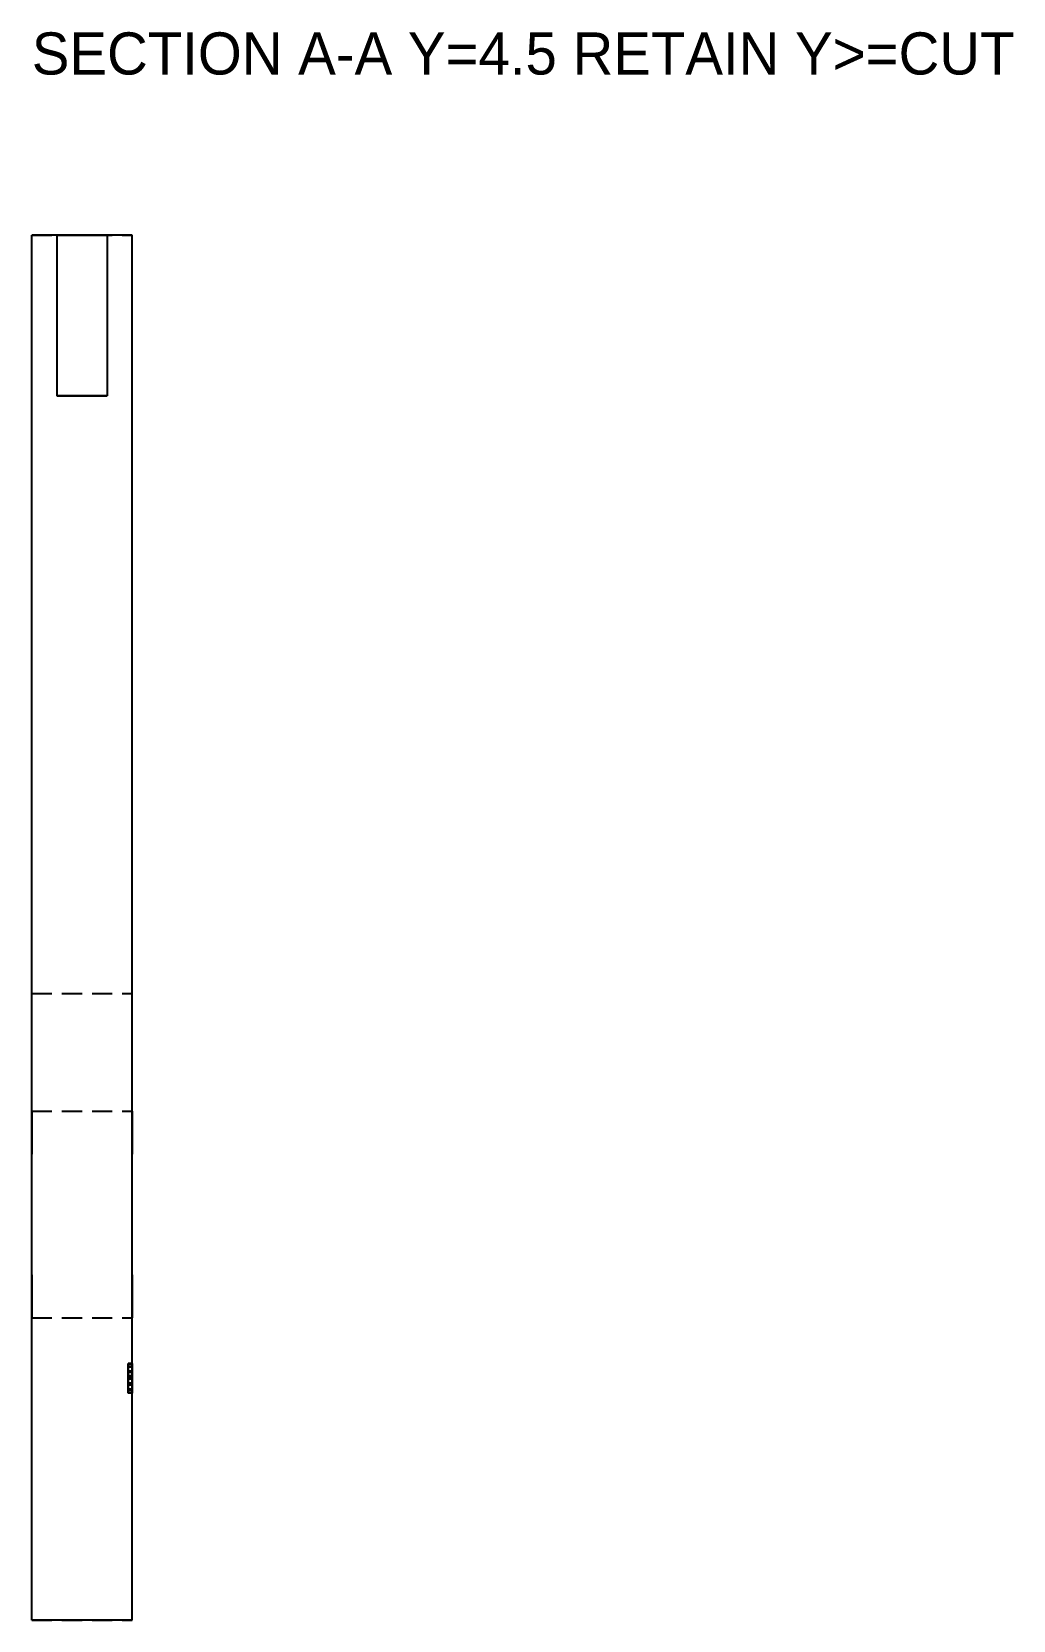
# Model space of a CAD drawing. Header units: millimetres. Extents: x -120 to 215, y -119 to 83.
# Drawn here: x -108.2 to -59.3, y -109 to -29.9 of the extents above; entities that cross this region are included whole.
import ezdxf

# ---------------------------------------------------------------- set-up
doc = ezdxf.new("R2010")
doc.units = ezdxf.units.MM
doc.linetypes.add('DASHED', pattern=[1.5, 1, -0.5])
for name, color, linetype in [('ANNOTATION', 7, 'Continuous'), ('HIDDEN', 8, 'DASHED'), ('VISIBLE', 7, 'Continuous')]:
    doc.layers.add(name, color=color, linetype=linetype)

msp = doc.modelspace()

# ---------------------------------------------------------------- linework, layer by layer
at = {"layer": 'HIDDEN'}
for points in [[(-108.2, -77.78567), (-108.2, -40)], [(-108.2, -40), (-103.2, -40)], [(-106.95, -40), (-106.91866, -40), (-106.82621, -40), (-106.67729, -40), (-106.47936, -40), (-106.24235, -40), (-105.97815, -40), (-105.7, -40), (-105.42185, -40), (-105.15765, -40), (-104.92064, -40), (-104.72271, -40), (-104.57379, -40), (-104.48134, -40), (-104.45, -40)], [(-104.45, -40), (-104.48134, -40), (-104.57379, -40), (-104.72271, -40), (-104.92064, -40), (-105.15765, -40), (-105.42185, -40), (-105.7, -40), (-105.97815, -40), (-106.24235, -40), (-106.47936, -40), (-106.67729, -40), (-106.82621, -40), (-106.91866, -40), (-106.95, -40)], [(-106.95, -40), (-106.95, -48)], [(-104.45, -40), (-104.45, -48)], [(-103.2, -77.78567), (-103.2, -40)], [(-106.95, -48), (-106.91866, -48), (-106.82621, -48), (-106.67729, -48), (-106.47936, -48), (-106.24235, -48), (-105.97815, -48), (-105.7, -48), (-105.42185, -48), (-105.15765, -48), (-104.92064, -48), (-104.72271, -48), (-104.57379, -48), (-104.48134, -48), (-104.45, -48)], [(-106.95, -48), (-106.91866, -48), (-106.82621, -48), (-106.67729, -48), (-106.47936, -48), (-106.24235, -48), (-105.97815, -48), (-105.7, -48), (-105.42185, -48), (-105.15765, -48), (-104.92064, -48), (-104.72271, -48), (-104.57379, -48), (-104.48134, -48), (-104.45, -48)], [(-104.45, -48), (-104.48134, -48), (-104.57379, -48), (-104.72271, -48), (-104.92064, -48), (-105.15765, -48), (-105.42185, -48), (-105.7, -48), (-105.97815, -48), (-106.24235, -48), (-106.47936, -48), (-106.67729, -48), (-106.82621, -48), (-106.91866, -48), (-106.95, -48)], [(-108.2, -109), (-108.2, -77.78567)], [(-108.2, -77.78567), (-103.2, -77.78567)], [(-108.2, -77.78567), (-103.2, -77.78567)], [(-103.2, -109), (-103.2, -77.78567)], [(-108.2, -85.78567), (-108.2, -85.54495), (-108.2, -85.30725), (-108.2, -85.07557), (-108.2, -84.85282), (-108.2, -84.6418), (-108.2, -84.44517), (-108.2, -84.26539), (-108.2, -84.10473), (-108.2, -83.96521), (-108.2, -83.84859), (-108.2, -83.75632), (-108.2, -83.68958), (-108.2, -83.64919), (-108.2, -83.63567)], [(-108.2, -83.63567), (-108.2, -83.64919), (-108.2, -83.68958), (-108.2, -83.75632), (-108.2, -83.84859), (-108.2, -83.96521), (-108.2, -84.10473), (-108.2, -84.26539), (-108.2, -84.44517), (-108.2, -84.6418), (-108.2, -84.85282), (-108.2, -85.07557), (-108.2, -85.30725), (-108.2, -85.54495), (-108.2, -85.78567)], [(-108.2, -83.63567), (-103.2, -83.63567)], [(-103.2, -85.78567), (-103.2, -85.54495), (-103.2, -85.30725), (-103.2, -85.07557), (-103.2, -84.85282), (-103.2, -84.6418), (-103.2, -84.44517), (-103.2, -84.26539), (-103.2, -84.10473), (-103.2, -83.96521), (-103.2, -83.84859), (-103.2, -83.75632), (-103.2, -83.68958), (-103.2, -83.64919), (-103.2, -83.63567)], [(-103.2, -83.63567), (-103.2, -83.64919), (-103.2, -83.68958), (-103.2, -83.75632), (-103.2, -83.84859), (-103.2, -83.96521), (-103.2, -84.10473), (-103.2, -84.26539), (-103.2, -84.44517), (-103.2, -84.6418), (-103.2, -84.85282), (-103.2, -85.07557), (-103.2, -85.30725), (-103.2, -85.54495), (-103.2, -85.78567)], [(-108.2, -91.78567), (-108.2, -85.78567)], [(-108.2, -91.78567), (-108.2, -85.78567)], [(-103.2, -91.78567), (-103.2, -85.78567)], [(-103.2, -91.78567), (-103.2, -85.78567)], [(-108.2, -91.78567), (-108.2, -92.0264), (-108.2, -92.26409), (-108.2, -92.49577), (-108.2, -92.71852), (-108.2, -92.92954), (-108.2, -93.12617), (-108.2, -93.30595), (-108.2, -93.46661), (-108.2, -93.60613), (-108.2, -93.72275), (-108.2, -93.81502), (-108.2, -93.88177), (-108.2, -93.92215), (-108.2, -93.93567)], [(-108.2, -93.93567), (-108.2, -93.92215), (-108.2, -93.88177), (-108.2, -93.81502), (-108.2, -93.72275), (-108.2, -93.60613), (-108.2, -93.46661), (-108.2, -93.30595), (-108.2, -93.12617), (-108.2, -92.92954), (-108.2, -92.71852), (-108.2, -92.49577), (-108.2, -92.26409), (-108.2, -92.0264), (-108.2, -91.78567)], [(-103.2, -91.78567), (-103.2, -92.0264), (-103.2, -92.26409), (-103.2, -92.49577), (-103.2, -92.71852), (-103.2, -92.92954), (-103.2, -93.12617), (-103.2, -93.30595), (-103.2, -93.46661), (-103.2, -93.60613), (-103.2, -93.72275), (-103.2, -93.81502), (-103.2, -93.88177), (-103.2, -93.92215), (-103.2, -93.93567)], [(-103.2, -93.93567), (-103.2, -93.92215), (-103.2, -93.88177), (-103.2, -93.81502), (-103.2, -93.72275), (-103.2, -93.60613), (-103.2, -93.46661), (-103.2, -93.30595), (-103.2, -93.12617), (-103.2, -92.92954), (-103.2, -92.71852), (-103.2, -92.49577), (-103.2, -92.26409), (-103.2, -92.0264), (-103.2, -91.78567)], [(-108.2, -93.93567), (-103.2, -93.93567)], [(-103.4, -96.25342), (-103.4, -96.23206), (-103.4, -96.2168), (-103.4, -96.20764), (-103.4, -96.20459)], [(-103.2, -96.20459), (-103.4, -96.20459)], [(-103.4, -96.20459), (-103.4, -96.20779), (-103.4, -96.21741), (-103.4, -96.23343), (-103.4, -96.25586)], [(-103.2, -96.22314), (-103.4, -96.22314)], [(-103.4, -96.22314), (-103.4, -96.22629), (-103.4, -96.23572), (-103.4, -96.25143), (-103.4, -96.27344)], [(-103.4, -96.32031), (-103.4, -96.29754), (-103.4, -96.2778), (-103.4, -96.2611), (-103.4, -96.24744), (-103.4, -96.23681), (-103.4, -96.22922), (-103.4, -96.22466), (-103.4, -96.22314)], [(-103.2, -96.22314), (-103.4, -96.22314)], [(-103.4, -96.22314), (-103.4, -96.22493), (-103.4, -96.23029), (-103.4, -96.23921), (-103.4, -96.25171), (-103.4, -96.26778), (-103.4, -96.28741), (-103.4, -96.31062), (-103.4, -96.3374)], [(-103.4, -96.3291), (-103.4, -96.30427), (-103.4, -96.28275), (-103.4, -96.26453), (-103.4, -96.24963), (-103.4, -96.23804), (-103.4, -96.22977), (-103.4, -96.2248), (-103.4, -96.22314)], [(-103.2, -96.22314), (-103.4, -96.22314)], [(-103.4, -96.22314), (-103.4, -96.22493), (-103.4, -96.23029), (-103.4, -96.23921), (-103.4, -96.25171), (-103.4, -96.26778), (-103.4, -96.28741), (-103.4, -96.31062), (-103.4, -96.3374)], [(-103.4, -96.3291), (-103.4, -96.30427), (-103.4, -96.28275), (-103.4, -96.26453), (-103.4, -96.24963), (-103.4, -96.23804), (-103.4, -96.22977), (-103.4, -96.2248), (-103.4, -96.22314)], [(-103.4, -96.229), (-103.4, -96.81689)], [(-103.4, -96.81689), (-103.4, -96.229)], [(-103.4, -96.229), (-103.4, -96.81689)], [(-103.2, -96.229), (-103.4, -96.229)], [(-103.2, -96.229), (-103.4, -96.229)], [(-103.2, -96.229), (-103.4, -96.229)], [(-103.4, -97.66064), (-103.4, -96.229)], [(-103.2, -96.229), (-103.4, -96.229)], [(-103.2, -96.229), (-103.4, -96.229)], [(-103.4, -96.229), (-103.4, -96.23029), (-103.4, -96.23413), (-103.4, -96.24054), (-103.4, -96.24951)], [(-103.4, -96.24951), (-103.4, -96.26654), (-103.4, -96.28931), (-103.4, -96.31781), (-103.4, -96.35205)], [(-103.4, -96.39648), (-103.4, -96.3522), (-103.4, -96.3136), (-103.4, -96.28067), (-103.4, -96.25342)], [(-103.4, -96.25586), (-103.4, -96.28452), (-103.4, -96.31921), (-103.4, -96.35995), (-103.4, -96.40674)], [(-103.4, -96.27344), (-103.4, -96.30087), (-103.4, -96.33289), (-103.4, -96.36948), (-103.4, -96.41064)], [(-103.4, -96.59424), (-103.4, -96.55129), (-103.4, -96.51083), (-103.4, -96.47286), (-103.4, -96.43738), (-103.4, -96.40438), (-103.4, -96.37387), (-103.4, -96.34585), (-103.4, -96.32031)], [(-103.4, -96.63721), (-103.4, -96.58817), (-103.4, -96.54214), (-103.4, -96.49912), (-103.4, -96.45911), (-103.4, -96.4221), (-103.4, -96.38809), (-103.4, -96.35709), (-103.4, -96.3291)], [(-103.4, -96.63721), (-103.4, -96.58817), (-103.4, -96.54214), (-103.4, -96.49912), (-103.4, -96.45911), (-103.4, -96.4221), (-103.4, -96.38809), (-103.4, -96.35709), (-103.4, -96.3291)], [(-103.4, -96.3374), (-103.4, -96.39795), (-103.4, -96.46533), (-103.4, -96.53955), (-103.4, -96.62061)], [(-103.4, -96.3374), (-103.4, -96.39795), (-103.4, -96.46533), (-103.4, -96.53955), (-103.4, -96.62061)], [(-103.4, -96.35205), (-103.4, -96.40323), (-103.4, -96.46106), (-103.4, -96.52554), (-103.4, -96.59668)], [(-103.4, -96.43115), (-103.4, -96.40338), (-103.4, -96.38355), (-103.4, -96.37164), (-103.4, -96.36768)], [(-103.2, -96.36768), (-103.4, -96.36768)], [(-103.4, -96.36768), (-103.4, -96.36868), (-103.4, -96.3717), (-103.4, -96.37674), (-103.4, -96.38379), (-103.4, -96.39285), (-103.4, -96.40393), (-103.4, -96.41702), (-103.4, -96.43213)], [(-103.4, -96.44043), (-103.4, -96.42361), (-103.4, -96.40903), (-103.4, -96.39669), (-103.4, -96.3866), (-103.4, -96.37875), (-103.4, -96.37314), (-103.4, -96.36977), (-103.4, -96.36865)], [(-103.2, -96.36865), (-103.4, -96.36865)], [(-103.4, -96.36865), (-103.4, -96.36984), (-103.4, -96.37341), (-103.4, -96.37936), (-103.4, -96.3877), (-103.4, -96.39841), (-103.4, -96.4115), (-103.4, -96.42697), (-103.4, -96.44482)], [(-103.4, -96.44043), (-103.4, -96.42361), (-103.4, -96.40903), (-103.4, -96.39669), (-103.4, -96.3866), (-103.4, -96.37875), (-103.4, -96.37314), (-103.4, -96.36977), (-103.4, -96.36865)], [(-103.2, -96.36865), (-103.4, -96.36865)], [(-103.4, -96.36865), (-103.4, -96.36984), (-103.4, -96.37341), (-103.4, -96.37936), (-103.4, -96.3877), (-103.4, -96.39841), (-103.4, -96.4115), (-103.4, -96.42697), (-103.4, -96.44482)], [(-103.2, -96.37158), (-103.4, -96.37158)], [(-103.4, -96.37158), (-103.4, -96.37552), (-103.4, -96.38733), (-103.4, -96.40701), (-103.4, -96.43457)], [(-103.4, -96.44092), (-103.4, -96.42467), (-103.4, -96.41058), (-103.4, -96.39867), (-103.4, -96.38892), (-103.4, -96.38133), (-103.4, -96.37592), (-103.4, -96.37267), (-103.4, -96.37158)], [(-103.4, -96.59912), (-103.4, -96.49426), (-103.4, -96.39648)], [(-103.4, -96.39795), (-103.4, -97.4917)], [(-103.4, -96.42725), (-103.4, -96.41443), (-103.4, -96.40527), (-103.4, -96.39978), (-103.4, -96.39795)], [(-103.2, -96.39795), (-103.4, -96.39795)], [(-103.2, -96.39795), (-103.4, -96.39795)], [(-103.4, -96.40674), (-103.4, -96.45819), (-103.4, -96.51294), (-103.4, -96.57098), (-103.4, -96.63232)], [(-103.4, -96.41064), (-103.4, -96.50024), (-103.4, -96.59521)], [(-103.4, -96.58887), (-103.4, -96.55996), (-103.4, -96.53354), (-103.4, -96.50961), (-103.4, -96.48816), (-103.4, -96.4692), (-103.4, -96.45273), (-103.4, -96.43874), (-103.4, -96.42725)], [(-103.4, -96.59131), (-103.4, -96.54504), (-103.4, -96.50293), (-103.4, -96.46497), (-103.4, -96.43115)], [(-103.4, -96.43213), (-103.4, -96.44925), (-103.4, -96.46838), (-103.4, -96.48953), (-103.4, -96.5127), (-103.4, -96.53787), (-103.4, -96.56506), (-103.4, -96.59427), (-103.4, -96.62549)], [(-103.4, -96.43457), (-103.4, -96.46768), (-103.4, -96.50403), (-103.4, -96.54361), (-103.4, -96.58643)], [(-103.4, -96.6167), (-103.4, -96.5665), (-103.4, -96.52039), (-103.4, -96.47836), (-103.4, -96.44043)], [(-103.4, -96.6167), (-103.4, -96.5665), (-103.4, -96.52039), (-103.4, -96.47836), (-103.4, -96.44043)], [(-103.4, -96.646), (-103.4, -96.6131), (-103.4, -96.58228), (-103.4, -96.55353), (-103.4, -96.52686), (-103.4, -96.50226), (-103.4, -96.47974), (-103.4, -96.45929), (-103.4, -96.44092)], [(-103.4, -96.44482), (-103.4, -96.48657), (-103.4, -96.53564), (-103.4, -96.59204), (-103.4, -96.65576)], [(-103.4, -96.44482), (-103.4, -96.48657), (-103.4, -96.53564), (-103.4, -96.59204), (-103.4, -96.65576)], [(-103.2, -96.25342), (-103.2, -96.23206), (-103.2, -96.2168), (-103.2, -96.20764), (-103.2, -96.20459)], [(-103.2, -96.20459), (-103.2, -96.20779), (-103.2, -96.21741), (-103.2, -96.23343), (-103.2, -96.25586)], [(-103.2, -96.22314), (-103.2, -96.22629), (-103.2, -96.23572), (-103.2, -96.25143), (-103.2, -96.27344)], [(-103.2, -96.32031), (-103.2, -96.29754), (-103.2, -96.2778), (-103.2, -96.2611), (-103.2, -96.24744), (-103.2, -96.23681), (-103.2, -96.22922), (-103.2, -96.22466), (-103.2, -96.22314)], [(-103.2, -96.22314), (-103.2, -96.22493), (-103.2, -96.23029), (-103.2, -96.23921), (-103.2, -96.25171), (-103.2, -96.26778), (-103.2, -96.28741), (-103.2, -96.31062), (-103.2, -96.3374)], [(-103.2, -96.3291), (-103.2, -96.30427), (-103.2, -96.28275), (-103.2, -96.26453), (-103.2, -96.24963), (-103.2, -96.23804), (-103.2, -96.22977), (-103.2, -96.2248), (-103.2, -96.22314)], [(-103.2, -96.22314), (-103.2, -96.22493), (-103.2, -96.23029), (-103.2, -96.23921), (-103.2, -96.25171), (-103.2, -96.26778), (-103.2, -96.28741), (-103.2, -96.31062), (-103.2, -96.3374)], [(-103.2, -96.3291), (-103.2, -96.30427), (-103.2, -96.28275), (-103.2, -96.26453), (-103.2, -96.24963), (-103.2, -96.23804), (-103.2, -96.22977), (-103.2, -96.2248), (-103.2, -96.22314)], [(-103.2, -96.229), (-103.2, -96.81689)], [(-103.2, -96.81689), (-103.2, -96.229)], [(-103.2, -97.66064), (-103.2, -96.229)], [(-103.2, -96.229), (-103.2, -96.23029), (-103.2, -96.23413), (-103.2, -96.24054), (-103.2, -96.24951)], [(-103.2, -96.24951), (-103.2, -96.26654), (-103.2, -96.28931), (-103.2, -96.31781), (-103.2, -96.35205)], [(-103.2, -96.39648), (-103.2, -96.3522), (-103.2, -96.3136), (-103.2, -96.28067), (-103.2, -96.25342)], [(-103.2, -96.25586), (-103.2, -96.28452), (-103.2, -96.31921), (-103.2, -96.35995), (-103.2, -96.40674)], [(-103.2, -96.27344), (-103.2, -96.30087), (-103.2, -96.33289), (-103.2, -96.36948), (-103.2, -96.41064)], [(-103.2, -96.59424), (-103.2, -96.55129), (-103.2, -96.51083), (-103.2, -96.47286), (-103.2, -96.43738), (-103.2, -96.40438), (-103.2, -96.37387), (-103.2, -96.34585), (-103.2, -96.32031)], [(-103.2, -96.63721), (-103.2, -96.58817), (-103.2, -96.54214), (-103.2, -96.49912), (-103.2, -96.45911), (-103.2, -96.4221), (-103.2, -96.38809), (-103.2, -96.35709), (-103.2, -96.3291)], [(-103.2, -96.63721), (-103.2, -96.58817), (-103.2, -96.54214), (-103.2, -96.49912), (-103.2, -96.45911), (-103.2, -96.4221), (-103.2, -96.38809), (-103.2, -96.35709), (-103.2, -96.3291)], [(-103.2, -96.3374), (-103.2, -96.39795), (-103.2, -96.46533), (-103.2, -96.53955), (-103.2, -96.62061)], [(-103.2, -96.3374), (-103.2, -96.39795), (-103.2, -96.46533), (-103.2, -96.53955), (-103.2, -96.62061)], [(-103.2, -96.35205), (-103.2, -96.40323), (-103.2, -96.46106), (-103.2, -96.52554), (-103.2, -96.59668)], [(-103.2, -96.43115), (-103.2, -96.40338), (-103.2, -96.38355), (-103.2, -96.37164), (-103.2, -96.36768)], [(-103.2, -96.36768), (-103.2, -96.36868), (-103.2, -96.3717), (-103.2, -96.37674), (-103.2, -96.38379), (-103.2, -96.39285), (-103.2, -96.40393), (-103.2, -96.41702), (-103.2, -96.43213)], [(-103.2, -96.44043), (-103.2, -96.42361), (-103.2, -96.40903), (-103.2, -96.39669), (-103.2, -96.3866), (-103.2, -96.37875), (-103.2, -96.37314), (-103.2, -96.36977), (-103.2, -96.36865)], [(-103.2, -96.36865), (-103.2, -96.36984), (-103.2, -96.37341), (-103.2, -96.37936), (-103.2, -96.3877), (-103.2, -96.39841), (-103.2, -96.4115), (-103.2, -96.42697), (-103.2, -96.44482)], [(-103.2, -96.44043), (-103.2, -96.42361), (-103.2, -96.40903), (-103.2, -96.39669), (-103.2, -96.3866), (-103.2, -96.37875), (-103.2, -96.37314), (-103.2, -96.36977), (-103.2, -96.36865)], [(-103.2, -96.36865), (-103.2, -96.36984), (-103.2, -96.37341), (-103.2, -96.37936), (-103.2, -96.3877), (-103.2, -96.39841), (-103.2, -96.4115), (-103.2, -96.42697), (-103.2, -96.44482)], [(-103.2, -96.37158), (-103.2, -96.37552), (-103.2, -96.38733), (-103.2, -96.40701), (-103.2, -96.43457)], [(-103.2, -96.44092), (-103.2, -96.42467), (-103.2, -96.41058), (-103.2, -96.39867), (-103.2, -96.38892), (-103.2, -96.38133), (-103.2, -96.37592), (-103.2, -96.37267), (-103.2, -96.37158)], [(-103.2, -96.59912), (-103.2, -96.49426), (-103.2, -96.39648)], [(-103.2, -96.39795), (-103.2, -97.4917)], [(-103.2, -96.42725), (-103.2, -96.41443), (-103.2, -96.40527), (-103.2, -96.39978), (-103.2, -96.39795)], [(-103.2, -96.40674), (-103.2, -96.45819), (-103.2, -96.51294), (-103.2, -96.57098), (-103.2, -96.63232)], [(-103.2, -96.41064), (-103.2, -96.50024), (-103.2, -96.59521)], [(-103.2, -96.58887), (-103.2, -96.55996), (-103.2, -96.53354), (-103.2, -96.50961), (-103.2, -96.48816), (-103.2, -96.4692), (-103.2, -96.45273), (-103.2, -96.43874), (-103.2, -96.42725)], [(-103.2, -96.59131), (-103.2, -96.54504), (-103.2, -96.50293), (-103.2, -96.46497), (-103.2, -96.43115)], [(-103.2, -96.43213), (-103.2, -96.44925), (-103.2, -96.46838), (-103.2, -96.48953), (-103.2, -96.5127), (-103.2, -96.53787), (-103.2, -96.56506), (-103.2, -96.59427), (-103.2, -96.62549)], [(-103.2, -96.43457), (-103.2, -96.46768), (-103.2, -96.50403), (-103.2, -96.54361), (-103.2, -96.58643)], [(-103.2, -96.6167), (-103.2, -96.5665), (-103.2, -96.52039), (-103.2, -96.47836), (-103.2, -96.44043)], [(-103.2, -96.6167), (-103.2, -96.5665), (-103.2, -96.52039), (-103.2, -96.47836), (-103.2, -96.44043)], [(-103.2, -96.646), (-103.2, -96.6131), (-103.2, -96.58228), (-103.2, -96.55353), (-103.2, -96.52686), (-103.2, -96.50226), (-103.2, -96.47974), (-103.2, -96.45929), (-103.2, -96.44092)], [(-103.2, -96.44482), (-103.2, -96.48657), (-103.2, -96.53564), (-103.2, -96.59204), (-103.2, -96.65576)], [(-103.2, -96.44482), (-103.2, -96.48657), (-103.2, -96.53564), (-103.2, -96.59204), (-103.2, -96.65576)], [(-103.4, -96.58643), (-103.4, -96.62329), (-103.4, -96.65674), (-103.4, -96.68677), (-103.4, -96.71338)], [(-103.4, -96.93408), (-103.4, -96.87955), (-103.4, -96.82828), (-103.4, -96.78025), (-103.4, -96.73547), (-103.4, -96.69395), (-103.4, -96.65567), (-103.4, -96.62064), (-103.4, -96.58887)], [(-103.4, -96.77197), (-103.4, -96.73871), (-103.4, -96.69751), (-103.4, -96.64838), (-103.4, -96.59131)], [(-103.2, -96.59424), (-103.4, -96.59424)], [(-103.4, -96.62549), (-103.4, -96.59424)], [(-103.4, -96.59521), (-103.4, -96.64056), (-103.4, -96.68384), (-103.4, -96.72504), (-103.4, -96.76416)], [(-103.4, -96.59668), (-103.4, -96.6738), (-103.4, -96.75623), (-103.4, -96.84396), (-103.4, -96.93701)], [(-103.4, -96.77734), (-103.4, -96.73636), (-103.4, -96.69299), (-103.4, -96.64725), (-103.4, -96.59912)], [(-103.4, -96.82813), (-103.4, -96.71936), (-103.4, -96.6167)], [(-103.4, -96.82813), (-103.4, -96.71936), (-103.4, -96.6167)], [(-103.4, -96.62061), (-103.4, -96.78955)], [(-103.4, -96.62061), (-103.4, -96.78955)], [(-103.2, -96.62549), (-103.4, -96.62549)], [(-103.2, -96.63232), (-103.4, -96.63232)], [(-103.4, -96.63232), (-103.4, -96.646)], [(-103.2, -96.63721), (-103.4, -96.63721)], [(-103.4, -96.65576), (-103.4, -96.63721)], [(-103.2, -96.63721), (-103.4, -96.63721)], [(-103.4, -96.65576), (-103.4, -96.63721)], [(-103.2, -96.646), (-103.4, -96.646)], [(-103.2, -96.65576), (-103.4, -96.65576)], [(-103.2, -96.65576), (-103.4, -96.65576)], [(-103.4, -96.71338), (-103.4, -96.81543)], [(-103.4, -96.76416), (-103.4, -96.80029), (-103.4, -96.83252), (-103.4, -96.86084), (-103.4, -96.88525)], [(-103.4, -96.83057), (-103.4, -96.8269), (-103.4, -96.81592), (-103.4, -96.79761), (-103.4, -96.77197)], [(-103.4, -96.91064), (-103.4, -96.88217), (-103.4, -96.85046), (-103.4, -96.81552), (-103.4, -96.77734)], [(-103.4, -96.78955), (-103.4, -96.87476), (-103.4, -96.96436)], [(-103.4, -96.78955), (-103.4, -96.87476), (-103.4, -96.96436)], [(-103.4, -96.81543), (-103.4, -96.86438), (-103.4, -96.90674)], [(-103.2, -96.81689), (-103.4, -96.81689)], [(-103.4, -97.13135), (-103.4, -97.08474), (-103.4, -97.04062), (-103.4, -96.99899), (-103.4, -96.95984), (-103.4, -96.92318), (-103.4, -96.88901), (-103.4, -96.85732), (-103.4, -96.82813)], [(-103.4, -97.13135), (-103.4, -97.08474), (-103.4, -97.04062), (-103.4, -96.99899), (-103.4, -96.95984), (-103.4, -96.92318), (-103.4, -96.88901), (-103.4, -96.85732), (-103.4, -96.82813)], [(-103.4, -96.98291), (-103.4, -96.82861)], [(-103.2, -96.82861), (-103.4, -96.82861)], [(-103.4, -96.82861), (-103.4, -96.83057)], [(-103.2, -96.83057), (-103.4, -96.83057)], [(-103.2, -96.88525), (-103.4, -96.88525)], [(-103.4, -96.88525), (-103.4, -96.90384), (-103.4, -96.9303), (-103.4, -96.96463), (-103.4, -97.00684)], [(-103.4, -96.90674), (-103.4, -96.93747), (-103.4, -96.97205), (-103.4, -97.01047), (-103.4, -97.05273)], [(-103.4, -97), (-103.4, -96.95398), (-103.4, -96.91064)], [(-103.4, -97.20996), (-103.4, -97.15006), (-103.4, -97.08411), (-103.4, -97.01212), (-103.4, -96.93408)], [(-103.4, -96.93701), (-103.4, -97.01624), (-103.4, -97.09082), (-103.4, -97.16077), (-103.4, -97.22607)], [(-103.4, -97.04199), (-103.4, -97.02357), (-103.4, -97.0076), (-103.4, -96.99409), (-103.4, -96.98303), (-103.4, -96.97443), (-103.4, -96.96829), (-103.4, -96.96461), (-103.4, -96.96338)], [(-103.2, -96.96338), (-103.4, -96.96338)], [(-103.4, -96.96338), (-103.4, -96.9646), (-103.4, -96.96826), (-103.4, -96.97437), (-103.4, -96.98291)], [(-103.4, -96.96436), (-103.4, -96.98837), (-103.4, -97.01453), (-103.4, -97.04282), (-103.4, -97.07324), (-103.4, -97.1058), (-103.4, -97.1405), (-103.4, -97.17734), (-103.4, -97.21631)], [(-103.4, -96.96436), (-103.4, -96.98837), (-103.4, -97.01453), (-103.4, -97.04282), (-103.4, -97.07324), (-103.4, -97.1058), (-103.4, -97.1405), (-103.4, -97.17734), (-103.4, -97.21631)], [(-103.2, -96.98291), (-103.4, -96.98291)], [(-103.4, -96.98584), (-103.4, -97.66064)], [(-103.4, -97.66064), (-103.4, -96.98584)], [(-103.4, -96.98584), (-103.4, -97.66064)], [(-103.2, -96.98584), (-103.4, -96.98584)], [(-103.4, -97.06982), (-103.4, -97.05704), (-103.4, -97.04114), (-103.4, -97.02213), (-103.4, -97)], [(-103.4, -97.00684), (-103.4, -97.05588), (-103.4, -97.11072), (-103.4, -97.17136), (-103.4, -97.23779)], [(-103.4, -97.2417), (-103.4, -97.18381), (-103.4, -97.13123), (-103.4, -97.08395), (-103.4, -97.04199)], [(-103.4, -97.05273), (-103.4, -97.0986), (-103.4, -97.14783), (-103.4, -97.20041), (-103.4, -97.25635)], [(-103.4, -97.1543), (-103.4, -97.13016), (-103.4, -97.10803), (-103.4, -97.08792), (-103.4, -97.06982)], [(-103.4, -97.34814), (-103.4, -97.29944), (-103.4, -97.24707), (-103.4, -97.19104), (-103.4, -97.13135)], [(-103.4, -97.34814), (-103.4, -97.29944), (-103.4, -97.24707), (-103.4, -97.19104), (-103.4, -97.13135)], [(-103.4, -97.27197), (-103.4, -97.23935), (-103.4, -97.20886), (-103.4, -97.18051), (-103.4, -97.1543)], [(-103.4, -97.20068), (-103.4, -97.18506)], [(-103.2, -97.18506), (-103.4, -97.18506)], [(-103.4, -97.18506), (-103.4, -97.23636), (-103.4, -97.28284), (-103.4, -97.32449), (-103.4, -97.36133)], [(-103.4, -97.45801), (-103.4, -97.39926), (-103.4, -97.33679), (-103.4, -97.2706), (-103.4, -97.20068)], [(-103.2, -97.20068), (-103.4, -97.20068)], [(-103.4, -97.39111), (-103.4, -97.35452), (-103.4, -97.31213), (-103.4, -97.26395), (-103.4, -97.20996)], [(-103.4, -97.21631), (-103.4, -97.24818), (-103.4, -97.27737), (-103.4, -97.3039), (-103.4, -97.32776), (-103.4, -97.34895), (-103.4, -97.36746), (-103.4, -97.38331), (-103.4, -97.39648)], [(-103.4, -97.21631), (-103.4, -97.24818), (-103.4, -97.27737), (-103.4, -97.3039), (-103.4, -97.32776), (-103.4, -97.34895), (-103.4, -97.36746), (-103.4, -97.38331), (-103.4, -97.39648)], [(-103.4, -97.22607), (-103.4, -97.28635), (-103.4, -97.34119), (-103.4, -97.39059), (-103.4, -97.43457)], [(-103.4, -97.23779), (-103.4, -97.32797), (-103.4, -97.41101), (-103.4, -97.48691), (-103.4, -97.55566)], [(-103.4, -97.45459), (-103.4, -97.40906), (-103.4, -97.3584), (-103.4, -97.30261), (-103.4, -97.2417)], [(-103.4, -97.25635), (-103.4, -97.36731), (-103.4, -97.47168)], [(-103.4, -97.28271), (-103.4, -97.25928)], [(-103.2, -97.25928), (-103.4, -97.25928)], [(-103.4, -97.25928), (-103.4, -97.29533), (-103.4, -97.32877), (-103.4, -97.3596), (-103.4, -97.38782), (-103.4, -97.41343), (-103.4, -97.43643), (-103.4, -97.45683), (-103.4, -97.47461)], [(-103.4, -97.39453), (-103.4, -97.33582), (-103.4, -97.27197)], [(-103.4, -97.57373), (-103.4, -97.54462), (-103.4, -97.51343), (-103.4, -97.48016), (-103.4, -97.44482), (-103.4, -97.40741), (-103.4, -97.36792), (-103.4, -97.32636), (-103.4, -97.28271)], [(-103.2, -97.28271), (-103.4, -97.28271)], [(-103.2, -96.58643), (-103.2, -96.62329), (-103.2, -96.65674), (-103.2, -96.68677), (-103.2, -96.71338)], [(-103.2, -96.93408), (-103.2, -96.87955), (-103.2, -96.82828), (-103.2, -96.78025), (-103.2, -96.73547), (-103.2, -96.69395), (-103.2, -96.65567), (-103.2, -96.62064), (-103.2, -96.58887)], [(-103.2, -96.77197), (-103.2, -96.73871), (-103.2, -96.69751), (-103.2, -96.64838), (-103.2, -96.59131)], [(-103.2, -96.62549), (-103.2, -96.59424)], [(-103.2, -96.59521), (-103.2, -96.64056), (-103.2, -96.68384), (-103.2, -96.72504), (-103.2, -96.76416)], [(-103.2, -96.59668), (-103.2, -96.6738), (-103.2, -96.75623), (-103.2, -96.84396), (-103.2, -96.93701)], [(-103.2, -96.77734), (-103.2, -96.73636), (-103.2, -96.69299), (-103.2, -96.64725), (-103.2, -96.59912)], [(-103.2, -96.82813), (-103.2, -96.71936), (-103.2, -96.6167)], [(-103.2, -96.82813), (-103.2, -96.71936), (-103.2, -96.6167)], [(-103.2, -96.62061), (-103.2, -96.78955)], [(-103.2, -96.62061), (-103.2, -96.78955)], [(-103.2, -96.63232), (-103.2, -96.646)], [(-103.2, -96.65576), (-103.2, -96.63721)], [(-103.2, -96.65576), (-103.2, -96.63721)], [(-103.2, -96.71338), (-103.2, -96.81543)], [(-103.2, -96.76416), (-103.2, -96.80029), (-103.2, -96.83252), (-103.2, -96.86084), (-103.2, -96.88525)], [(-103.2, -96.83057), (-103.2, -96.8269), (-103.2, -96.81592), (-103.2, -96.79761), (-103.2, -96.77197)], [(-103.2, -96.91064), (-103.2, -96.88217), (-103.2, -96.85046), (-103.2, -96.81552), (-103.2, -96.77734)], [(-103.2, -96.78955), (-103.2, -96.87476), (-103.2, -96.96436)], [(-103.2, -96.78955), (-103.2, -96.87476), (-103.2, -96.96436)], [(-103.2, -96.81543), (-103.2, -96.86438), (-103.2, -96.90674)], [(-103.2, -97.13135), (-103.2, -97.08474), (-103.2, -97.04062), (-103.2, -96.99899), (-103.2, -96.95984), (-103.2, -96.92318), (-103.2, -96.88901), (-103.2, -96.85732), (-103.2, -96.82813)], [(-103.2, -97.13135), (-103.2, -97.08474), (-103.2, -97.04062), (-103.2, -96.99899), (-103.2, -96.95984), (-103.2, -96.92318), (-103.2, -96.88901), (-103.2, -96.85732), (-103.2, -96.82813)], [(-103.2, -96.98291), (-103.2, -96.82861)], [(-103.2, -96.82861), (-103.2, -96.83057)], [(-103.2, -96.88525), (-103.2, -96.90384), (-103.2, -96.9303), (-103.2, -96.96463), (-103.2, -97.00684)], [(-103.2, -96.90674), (-103.2, -96.93747), (-103.2, -96.97205), (-103.2, -97.01047), (-103.2, -97.05273)], [(-103.2, -97), (-103.2, -96.95398), (-103.2, -96.91064)], [(-103.2, -97.20996), (-103.2, -97.15006), (-103.2, -97.08411), (-103.2, -97.01212), (-103.2, -96.93408)], [(-103.2, -96.93701), (-103.2, -97.01624), (-103.2, -97.09082), (-103.2, -97.16077), (-103.2, -97.22607)], [(-103.2, -97.04199), (-103.2, -97.02357), (-103.2, -97.0076), (-103.2, -96.99409), (-103.2, -96.98303), (-103.2, -96.97443), (-103.2, -96.96829), (-103.2, -96.96461), (-103.2, -96.96338)], [(-103.2, -96.96338), (-103.2, -96.9646), (-103.2, -96.96826), (-103.2, -96.97437), (-103.2, -96.98291)], [(-103.2, -96.96436), (-103.2, -96.98837), (-103.2, -97.01453), (-103.2, -97.04282), (-103.2, -97.07324), (-103.2, -97.1058), (-103.2, -97.1405), (-103.2, -97.17734), (-103.2, -97.21631)], [(-103.2, -96.96436), (-103.2, -96.98837), (-103.2, -97.01453), (-103.2, -97.04282), (-103.2, -97.07324), (-103.2, -97.1058), (-103.2, -97.1405), (-103.2, -97.17734), (-103.2, -97.21631)], [(-103.2, -97.66064), (-103.2, -96.98584)], [(-103.2, -96.98584), (-103.2, -97.66064)], [(-103.2, -97.06982), (-103.2, -97.05704), (-103.2, -97.04114), (-103.2, -97.02213), (-103.2, -97)], [(-103.2, -97.00684), (-103.2, -97.05588), (-103.2, -97.11072), (-103.2, -97.17136), (-103.2, -97.23779)], [(-103.2, -97.2417), (-103.2, -97.18381), (-103.2, -97.13123), (-103.2, -97.08395), (-103.2, -97.04199)], [(-103.2, -97.05273), (-103.2, -97.0986), (-103.2, -97.14783), (-103.2, -97.20041), (-103.2, -97.25635)], [(-103.2, -97.1543), (-103.2, -97.13016), (-103.2, -97.10803), (-103.2, -97.08792), (-103.2, -97.06982)], [(-103.2, -97.34814), (-103.2, -97.29944), (-103.2, -97.24707), (-103.2, -97.19104), (-103.2, -97.13135)], [(-103.2, -97.34814), (-103.2, -97.29944), (-103.2, -97.24707), (-103.2, -97.19104), (-103.2, -97.13135)], [(-103.2, -97.27197), (-103.2, -97.23935), (-103.2, -97.20886), (-103.2, -97.18051), (-103.2, -97.1543)], [(-103.2, -97.20068), (-103.2, -97.18506)], [(-103.2, -97.18506), (-103.2, -97.23636), (-103.2, -97.28284), (-103.2, -97.32449), (-103.2, -97.36133)], [(-103.2, -97.45801), (-103.2, -97.39926), (-103.2, -97.33679), (-103.2, -97.2706), (-103.2, -97.20068)], [(-103.2, -97.39111), (-103.2, -97.35452), (-103.2, -97.31213), (-103.2, -97.26395), (-103.2, -97.20996)], [(-103.2, -97.21631), (-103.2, -97.24818), (-103.2, -97.27737), (-103.2, -97.3039), (-103.2, -97.32776), (-103.2, -97.34895), (-103.2, -97.36746), (-103.2, -97.38331), (-103.2, -97.39648)], [(-103.2, -97.21631), (-103.2, -97.24818), (-103.2, -97.27737), (-103.2, -97.3039), (-103.2, -97.32776), (-103.2, -97.34895), (-103.2, -97.36746), (-103.2, -97.38331), (-103.2, -97.39648)], [(-103.2, -97.22607), (-103.2, -97.28635), (-103.2, -97.34119), (-103.2, -97.39059), (-103.2, -97.43457)], [(-103.2, -97.23779), (-103.2, -97.32797), (-103.2, -97.41101), (-103.2, -97.48691), (-103.2, -97.55566)], [(-103.2, -97.45459), (-103.2, -97.40906), (-103.2, -97.3584), (-103.2, -97.30261), (-103.2, -97.2417)], [(-103.2, -97.25635), (-103.2, -97.36731), (-103.2, -97.47168)], [(-103.2, -97.28271), (-103.2, -97.25928)], [(-103.2, -97.25928), (-103.2, -97.29533), (-103.2, -97.32877), (-103.2, -97.3596), (-103.2, -97.38782), (-103.2, -97.41343), (-103.2, -97.43643), (-103.2, -97.45683), (-103.2, -97.47461)], [(-103.2, -97.39453), (-103.2, -97.33582), (-103.2, -97.27197)], [(-103.2, -97.57373), (-103.2, -97.54462), (-103.2, -97.51343), (-103.2, -97.48016), (-103.2, -97.44482), (-103.2, -97.40741), (-103.2, -97.36792), (-103.2, -97.32636), (-103.2, -97.28271)], [(-103.4, -97.53857), (-103.4, -97.34814)], [(-103.4, -97.53857), (-103.4, -97.34814)], [(-103.4, -97.36133), (-103.4, -97.3941), (-103.4, -97.42358), (-103.4, -97.44977), (-103.4, -97.47266)], [(-103.4, -97.46533), (-103.4, -97.45081), (-103.4, -97.43359), (-103.4, -97.4137), (-103.4, -97.39111)], [(-103.4, -97.48291), (-103.4, -97.4653), (-103.4, -97.4447), (-103.4, -97.42111), (-103.4, -97.39453)], [(-103.4, -97.39648), (-103.4, -97.4917)], [(-103.4, -97.39648), (-103.4, -97.4917)], [(-103.4, -97.43457), (-103.4, -97.47363), (-103.4, -97.5083), (-103.4, -97.53857), (-103.4, -97.56445)], [(-103.4, -97.54053), (-103.4, -97.53918), (-103.4, -97.53516), (-103.4, -97.52844), (-103.4, -97.51904), (-103.4, -97.50696), (-103.4, -97.49219), (-103.4, -97.47473), (-103.4, -97.45459)], [(-103.4, -97.62842), (-103.4, -97.59653), (-103.4, -97.5575), (-103.4, -97.51132), (-103.4, -97.45801)], [(-103.4, -97.4917), (-103.4, -97.49005), (-103.4, -97.48511), (-103.4, -97.47687), (-103.4, -97.46533)], [(-103.4, -97.47168), (-103.4, -97.51941), (-103.4, -97.56152), (-103.4, -97.59802), (-103.4, -97.62891)], [(-103.4, -97.47266), (-103.4, -97.49124), (-103.4, -97.50452), (-103.4, -97.51248), (-103.4, -97.51514)], [(-103.4, -97.47461), (-103.4, -97.49006), (-103.4, -97.50345), (-103.4, -97.51478), (-103.4, -97.52405), (-103.4, -97.53126), (-103.4, -97.53641), (-103.4, -97.5395), (-103.4, -97.54053)], [(-103.4, -97.51514), (-103.4, -97.51312), (-103.4, -97.50708), (-103.4, -97.49701), (-103.4, -97.48291)], [(-103.2, -97.4917), (-103.4, -97.4917)], [(-103.2, -97.4917), (-103.4, -97.4917)], [(-103.4, -97.4917), (-103.4, -97.66064)], [(-103.2, -97.4917), (-103.4, -97.4917)], [(-103.2, -97.4917), (-103.4, -97.4917)], [(-103.4, -97.4917), (-103.4, -97.66064)], [(-103.2, -97.4917), (-103.4, -97.4917)], [(-103.2, -97.4917), (-103.4, -97.4917)], [(-103.2, -97.51514), (-103.4, -97.51514)], [(-103.4, -97.66064), (-103.4, -97.59839), (-103.4, -97.53857)], [(-103.4, -97.66064), (-103.4, -97.59839), (-103.4, -97.53857)], [(-103.2, -97.54053), (-103.4, -97.54053)], [(-103.4, -97.55566), (-103.4, -97.58622), (-103.4, -97.6127), (-103.4, -97.63511), (-103.4, -97.65344), (-103.4, -97.6677), (-103.4, -97.67789), (-103.4, -97.684), (-103.4, -97.68604)], [(-103.4, -97.56445), (-103.4, -97.5867), (-103.4, -97.60608), (-103.4, -97.62259), (-103.4, -97.63623)], [(-103.4, -97.68604), (-103.4, -97.68428), (-103.4, -97.67902), (-103.4, -97.67024), (-103.4, -97.65796), (-103.4, -97.64217), (-103.4, -97.62286), (-103.4, -97.60005), (-103.4, -97.57373)], [(-103.4, -97.68506), (-103.4, -97.68152), (-103.4, -97.6709), (-103.4, -97.6532), (-103.4, -97.62842)], [(-103.4, -97.62891), (-103.4, -97.65347), (-103.4, -97.67102), (-103.4, -97.68155), (-103.4, -97.68506)], [(-103.4, -97.63623), (-103.4, -97.64691), (-103.4, -97.65454), (-103.4, -97.65912), (-103.4, -97.66064)], [(-103.2, -97.66064), (-103.4, -97.66064)], [(-103.2, -97.66064), (-103.4, -97.66064)], [(-103.2, -97.66064), (-103.4, -97.66064)], [(-103.2, -97.66064), (-103.4, -97.66064)], [(-103.2, -97.66064), (-103.4, -97.66064)], [(-103.2, -97.66064), (-103.4, -97.66064)], [(-103.2, -97.66064), (-103.4, -97.66064)], [(-103.2, -97.66064), (-103.4, -97.66064)], [(-103.2, -97.66064), (-103.4, -97.66064)], [(-103.2, -97.68506), (-103.4, -97.68506)], [(-103.2, -97.68604), (-103.4, -97.68604)], [(-103.2, -97.53857), (-103.2, -97.34814)], [(-103.2, -97.53857), (-103.2, -97.34814)], [(-103.2, -97.36133), (-103.2, -97.3941), (-103.2, -97.42358), (-103.2, -97.44977), (-103.2, -97.47266)], [(-103.2, -97.46533), (-103.2, -97.45081), (-103.2, -97.43359), (-103.2, -97.4137), (-103.2, -97.39111)], [(-103.2, -97.48291), (-103.2, -97.4653), (-103.2, -97.4447), (-103.2, -97.42111), (-103.2, -97.39453)], [(-103.2, -97.39648), (-103.2, -97.4917)], [(-103.2, -97.39648), (-103.2, -97.4917)], [(-103.2, -97.43457), (-103.2, -97.47363), (-103.2, -97.5083), (-103.2, -97.53857), (-103.2, -97.56445)], [(-103.2, -97.54053), (-103.2, -97.53918), (-103.2, -97.53516), (-103.2, -97.52844), (-103.2, -97.51904), (-103.2, -97.50696), (-103.2, -97.49219), (-103.2, -97.47473), (-103.2, -97.45459)], [(-103.2, -97.62842), (-103.2, -97.59653), (-103.2, -97.5575), (-103.2, -97.51132), (-103.2, -97.45801)], [(-103.2, -97.4917), (-103.2, -97.49005), (-103.2, -97.48511), (-103.2, -97.47687), (-103.2, -97.46533)], [(-103.2, -97.47168), (-103.2, -97.51941), (-103.2, -97.56152), (-103.2, -97.59802), (-103.2, -97.62891)], [(-103.2, -97.47266), (-103.2, -97.49124), (-103.2, -97.50452), (-103.2, -97.51248), (-103.2, -97.51514)], [(-103.2, -97.47461), (-103.2, -97.49006), (-103.2, -97.50345), (-103.2, -97.51478), (-103.2, -97.52405), (-103.2, -97.53126), (-103.2, -97.53641), (-103.2, -97.5395), (-103.2, -97.54053)], [(-103.2, -97.51514), (-103.2, -97.51312), (-103.2, -97.50708), (-103.2, -97.49701), (-103.2, -97.48291)], [(-103.2, -97.4917), (-103.2, -97.66064)], [(-103.2, -97.4917), (-103.2, -97.66064)], [(-103.2, -97.66064), (-103.2, -97.59839), (-103.2, -97.53857)], [(-103.2, -97.66064), (-103.2, -97.59839), (-103.2, -97.53857)], [(-103.2, -97.55566), (-103.2, -97.58622), (-103.2, -97.6127), (-103.2, -97.63511), (-103.2, -97.65344), (-103.2, -97.6677), (-103.2, -97.67789), (-103.2, -97.684), (-103.2, -97.68604)], [(-103.2, -97.56445), (-103.2, -97.5867), (-103.2, -97.60608), (-103.2, -97.62259), (-103.2, -97.63623)], [(-103.2, -97.68604), (-103.2, -97.68428), (-103.2, -97.67902), (-103.2, -97.67024), (-103.2, -97.65796), (-103.2, -97.64217), (-103.2, -97.62286), (-103.2, -97.60005), (-103.2, -97.57373)], [(-103.2, -97.68506), (-103.2, -97.68152), (-103.2, -97.6709), (-103.2, -97.6532), (-103.2, -97.62842)], [(-103.2, -97.62891), (-103.2, -97.65347), (-103.2, -97.67102), (-103.2, -97.68155), (-103.2, -97.68506)], [(-103.2, -97.63623), (-103.2, -97.64691), (-103.2, -97.65454), (-103.2, -97.65912), (-103.2, -97.66064)], [(-108.2, -109), (-103.2, -109)]]:
    msp.add_lwpolyline(points, dxfattribs=at)
at = {"layer": 'VISIBLE'}
for points in [[(-108.2, -109), (-108.2, -40)], [(-106.95, -40), (-108.2, -40)], [(-106.95, -40), (-106.95, -48)], [(-106.95, -40), (-106.91866, -40), (-106.82621, -40), (-106.67729, -40), (-106.47936, -40), (-106.24235, -40), (-105.97815, -40), (-105.7, -40), (-105.42185, -40), (-105.15765, -40), (-104.92064, -40), (-104.72271, -40), (-104.57379, -40), (-104.48134, -40), (-104.45, -40)], [(-103.2, -40), (-104.45, -40)], [(-104.45, -40), (-104.45, -48)], [(-103.2, -96.229), (-103.2, -40)], [(-106.95, -48), (-104.45, -48)], [(-103.4, -97.66064), (-103.4, -96.229)], [(-103.4, -96.229), (-103.2, -96.229)], [(-103.2, -96.229), (-103.2, -96.81689)], [(-103.4, -96.81689), (-103.4, -96.98584)], [(-103.2, -96.81689), (-103.4, -96.81689)], [(-103.2, -96.98584), (-103.4, -96.98584)], [(-103.2, -96.81689), (-103.2, -96.98584)], [(-103.2, -96.98584), (-103.2, -97.66064)], [(-103.2, -97.66064), (-103.4, -97.66064)], [(-103.2, -109), (-103.2, -97.66064)], [(-103.2, -109), (-108.2, -109)]]:
    msp.add_lwpolyline(points, dxfattribs=at)

# ---------------------------------------------------------------- texts
at = {"layer": 'ANNOTATION'}
msp.add_text('SECTION A-A Y=4.5 RETAIN Y>=CUT', height=2.1, dxfattribs=at).set_placement((-108.2, -32))

doc.saveas('drawing.dxf')
